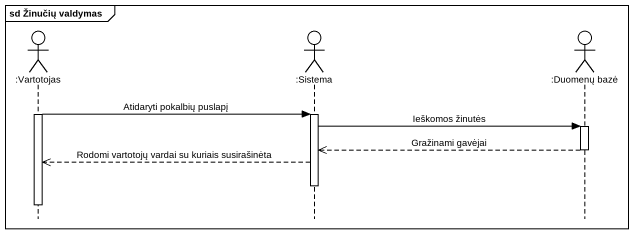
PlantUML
@startuml
mainframe sd Žinučių valdymas
hide footbox
actor ":Vartotojas" as Vartotojas
actor ":Sistema" as Sistema
actor ":Duomenų bazė" as Duomenų_bazė

activate Vartotojas
Vartotojas -> Sistema : Atidaryti pokalbių puslapį
activate Sistema
Sistema -> Duomenų_bazė : Ieškomos žinutės
activate Duomenų_bazė
Duomenų_bazė -->> Sistema : Gražinami gavėjai
deactivate Duomenų_bazė
Sistema -->> Vartotojas : Rodomi vartotojų vardai su kuriais susirašinėta
deactivate Sistema
deactivate Vartotojas
@enduml
